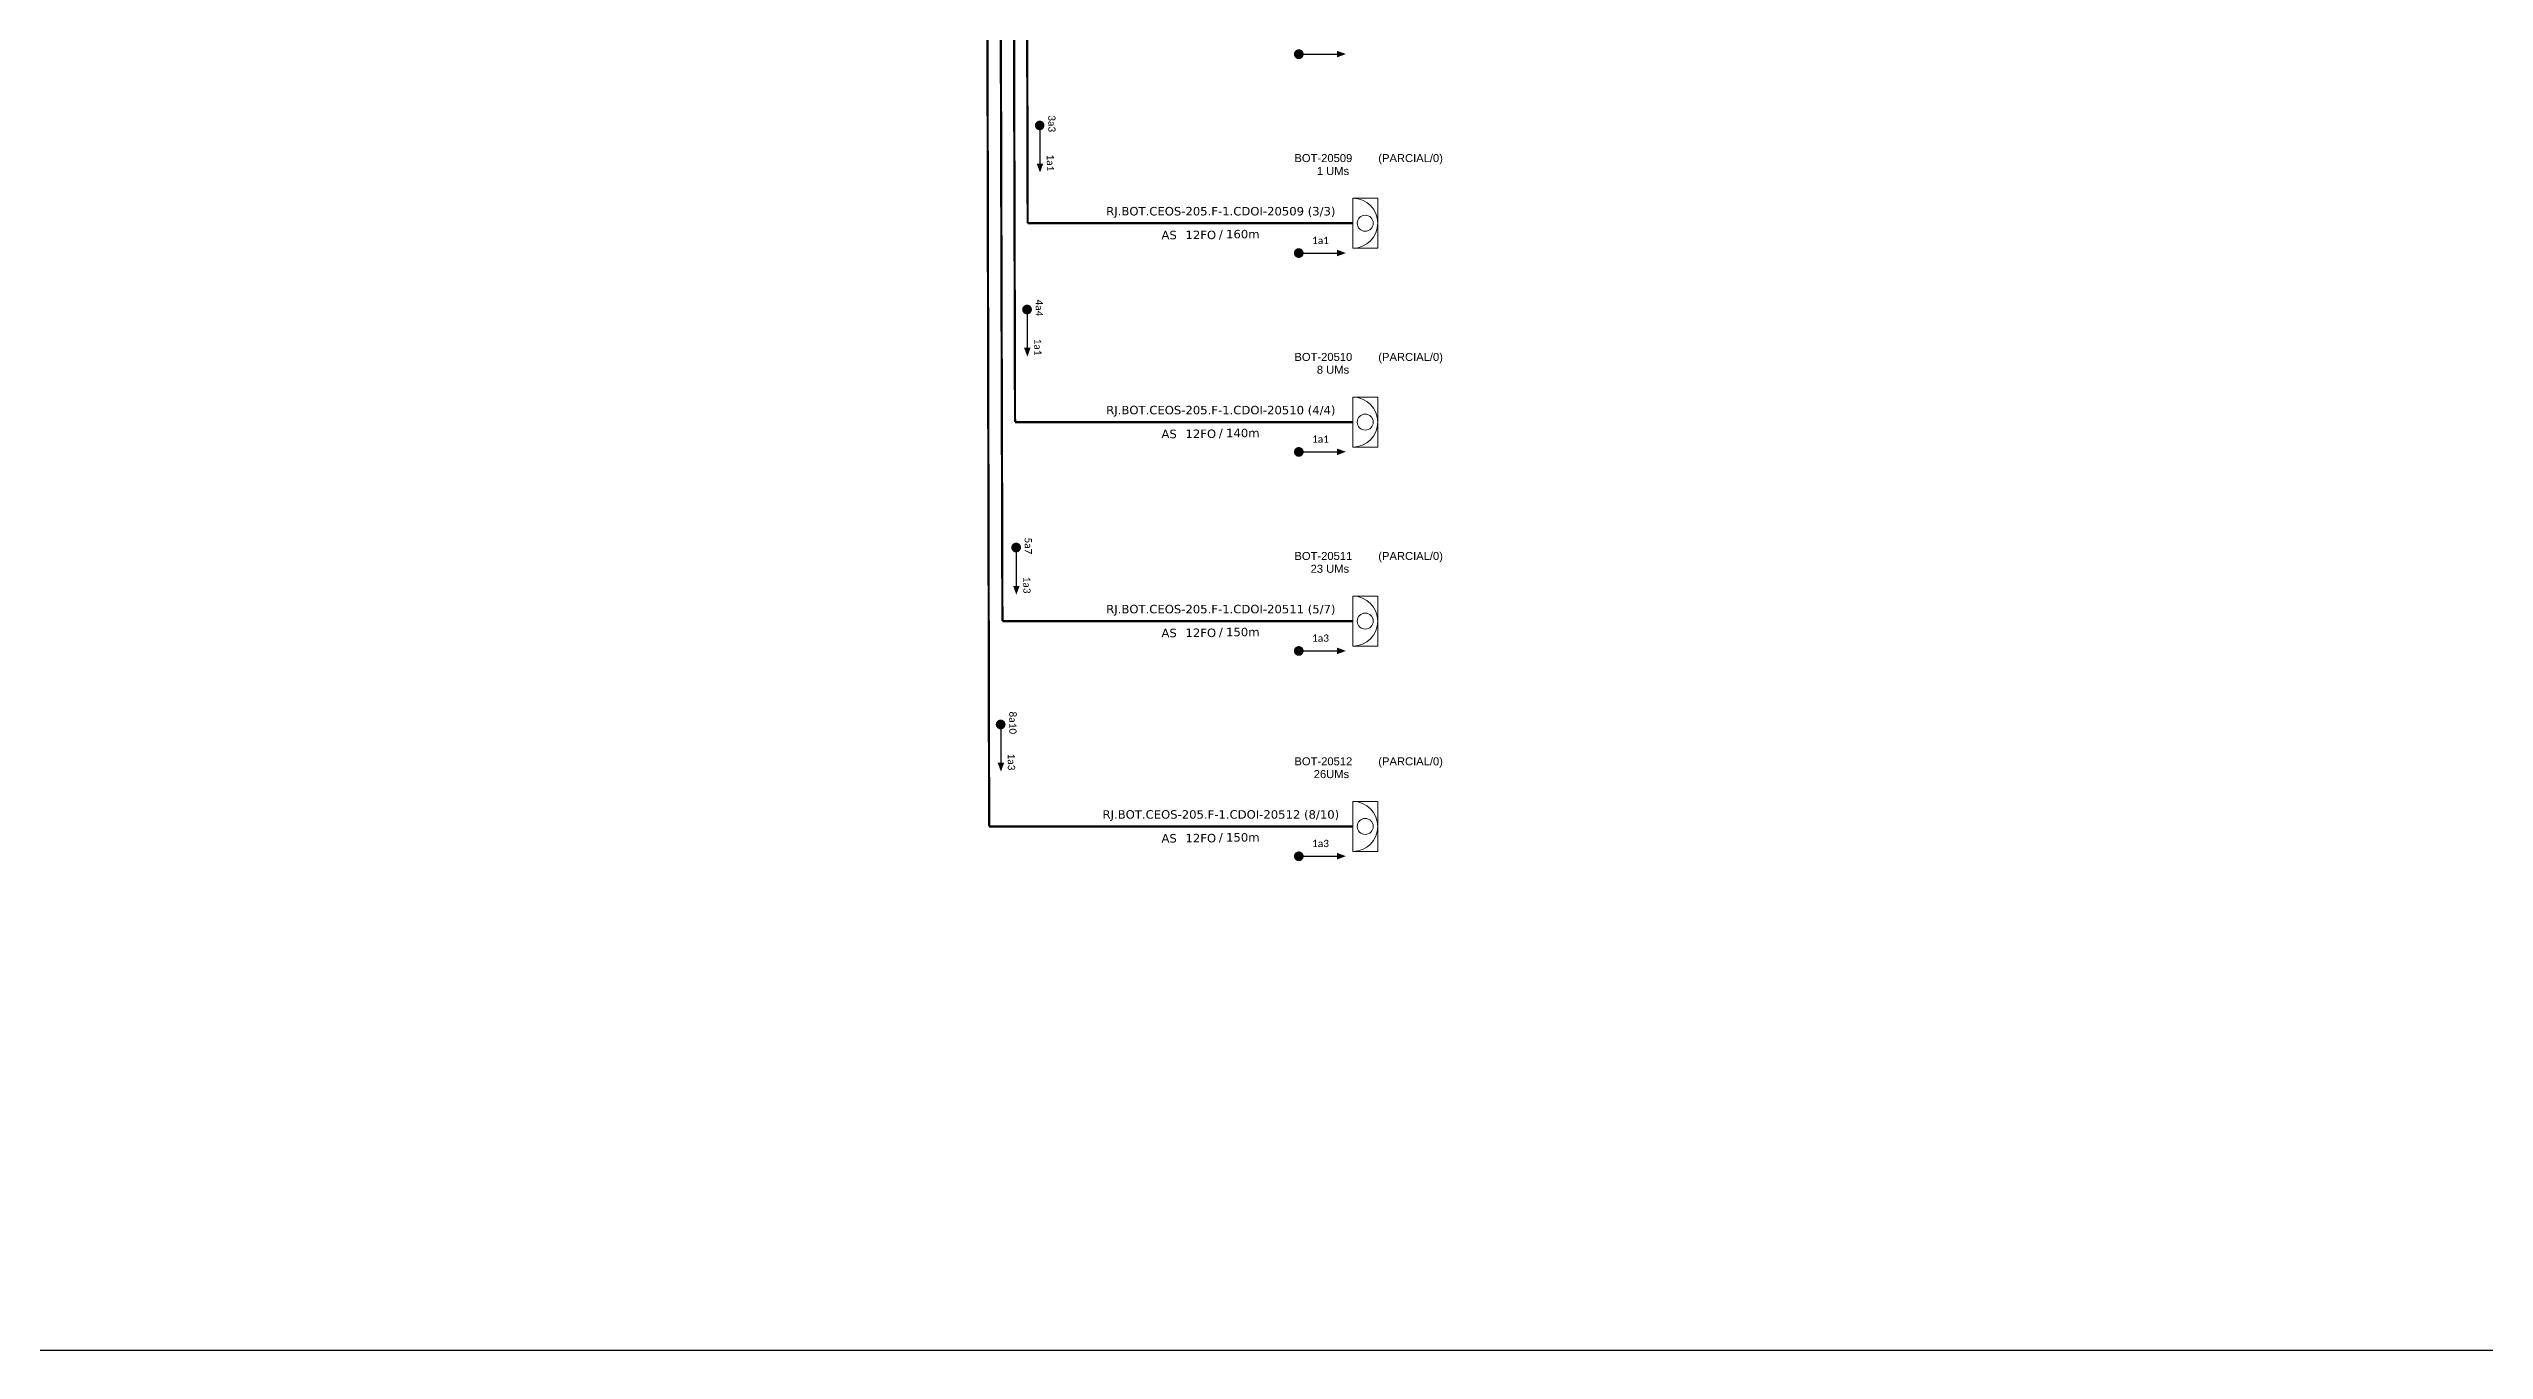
# Model space of a CAD drawing. Header units: metres. Extents: x -1.1 to 57.9, y 4.7 to 46.4.
# Drawn here: x 16.18 to 31.6, y 4.72 to 12.96 of the extents above; entities that cross this region are included whole.
import ezdxf
from ezdxf.enums import TextEntityAlignment as Align

# ---------------------------------------------------------------- set-up
doc = ezdxf.new("R2010")
doc.units = ezdxf.units.M
for name, color, linetype, lineweight in [("20.0-LEGENDA DOS CDO'S", 1, 'Continuous', 0), ('20.1-CDO_INTERIOR', 1, 'Continuous', 0), ('40.1-ETIQUETAS', 1, 'Continuous', 20)]:
    doc.layers.add(name, color=color, linetype=linetype, lineweight=lineweight)
doc.layers.add('CAP a instalar', color=1, linetype='Continuous')
doc.layers.add('SETA', color=7, linetype='Continuous')
doc.styles.add('ARIAL', font='arial.ttf')
doc.styles.add('siredit', font='verdana.ttf')
doc.styles.get("Standard").update_dxf_attribs({"font": 'arial.ttf'})
doc.linetypes.add('FENCELINE1', pattern='A,0.25,-0.1,[133,ltypeshp.shx,S=0.1,R=0,X=-0.1,Y=0],-0.1,1', length=1.45)

# ---------------------------------------------------------------- blocks, each defined once
blk = doc.blocks.new('ETIQUETA_RS5F')
at = {"layer": '40.1-ETIQUETAS', "color": 0, "style": 'siredit'}
blk.add_text('/', height=1.5, dxfattribs=at).set_placement((1.55, -1.95), align=Align.MIDDLE_RIGHT)
for tag, p in [('ETIQUETA_R_PRIMARIA', (1.18, 4.1)), ('ETIQUETA_R_SECUNDARIA', (1.18, 2.1)), ('F_ATIVAS/F_MORTAS', (1.11, -4.24))]:
    blk.add_attdef(tag, text='', height=1.5, dxfattribs=at).set_placement(p, align=Align.MIDDLE_CENTER)
for tag, p in [('TIPO_CABO', (-6.62, -2.12)), ('CAP_CABO', (0.37, -2.09))]:
    blk.add_attdef(tag, text='', height=1.5, dxfattribs=at).set_placement(p, align=Align.MIDDLE_RIGHT)
blk.add_attdef('METROS', text='', height=1.5, dxfattribs=at).set_placement((2.11, -1.95), align=Align.MIDDLE_LEFT)
for tag, p in [('FUSÃO_1', (0.82, -8.39)), ('FUSÃO_2', (0.82, -10.6)), ('FUSÃO_3', (0.82, -12.93)), ('FUSÃO_4', (0.82, -15.14)), ('FUSÃO_5', (0.82, -17.16))]:
    blk.add_attdef(tag, text='', height=1.5, dxfattribs=at).set_placement(p, align=Align.CENTER)
blk = doc.blocks.new('CDOI_INT')
at = {"layer": '20.1-CDO_INTERIOR', "color": 0, "lineweight": 18}
blk.add_lwpolyline([(4.25, -4.25), (4.25, 4.25), (0, 4.25), (0, -4.25)], close=True, dxfattribs=at)
blk.add_circle((2.12, 0), 1.36, dxfattribs=at)
blk.add_arc((0, 0), 4.25, 270, 90, dxfattribs=at)
at = {"layer": "20.0-LEGENDA DOS CDO'S", "color": 0, "style": 'ARIAL'}
for tag, p in [('CDO_N', (-0.08, 10.38)), ('SURVEY', (-0.08, 8.2)), ('SPLITER_1', (21.18, 10.38)), ('SPLITER_2', (21.19, 8.68)), ('SAP', (-0.08, 6.23)), ('1:XX', (5.94, -2.22)), ('UMS', (5.94, -4.24))]:
    blk.add_attdef(tag, p, '', height=1.36, dxfattribs=at)
blk.add_attdef('FIBRAS_UTILIZADAS', text='', height=1.36, dxfattribs=at).set_placement((15.34, 10.38), align=Align.CENTER)

msp = doc.modelspace()

# ---------------------------------------------------------------- linework, layer by layer
at = {"color": 7}
msp.add_lwpolyline([(-1.112, 4.719), (57.926, 4.719), (57.926, 46.417), (-1.112, 46.417)], close=True, dxfattribs=at)
at = {"const_width": 0.0306}
for points in [[(24.082, 12.924, 1), (24.113, 12.924, 1)], [(24.082, 12.924, 1), (24.113, 12.924, 1)], [(22.457, 12.488, 1), (22.457, 12.458, 1)], [(22.457, 12.488, 1), (22.457, 12.458, 1)], [(24.082, 11.665, 1), (24.113, 11.665, 1)], [(24.082, 11.665, 1), (24.113, 11.665, 1)], [(22.377, 11.323, 1), (22.377, 11.292, 1)], [(22.377, 11.323, 1), (22.377, 11.292, 1)], [(24.082, 10.406, 1), (24.113, 10.406, 1)], [(24.082, 10.406, 1), (24.113, 10.406, 1)], [(22.308, 9.816, 1), (22.308, 9.785, 1)], [(22.308, 9.816, 1), (22.308, 9.785, 1)], [(24.082, 9.146, 1), (24.113, 9.146, 1)], [(24.082, 9.146, 1), (24.113, 9.146, 1)], [(22.21, 8.696, 1), (22.21, 8.665, 1)], [(22.21, 8.696, 1), (22.21, 8.665, 1)], [(24.082, 7.846, 1), (24.113, 7.846, 1)]]:
    msp.add_lwpolyline(points, format="xyb", close=True, dxfattribs=at)
at = {"layer": 'CAP a instalar', "color": 8, "ltscale": 5.3, "const_width": 0.0143}
for points in [[(22.12, 16.017), (22.137, 8.035)], [(22.203, 16.018), (22.221, 9.335)], [(22.287, 16.018), (22.301, 10.595)], [(22.37, 16.018), (22.381, 11.854)], [(22.381, 11.854), (24.439, 11.854)], [(22.301, 10.595), (24.439, 10.595)], [(22.221, 9.335), (24.439, 9.335)], [(22.137, 8.035), (24.439, 8.035)]]:
    msp.add_lwpolyline(points, dxfattribs=at)
at = {"layer": 'SETA'}
for points in [[(24.097, 12.924), (24.361, 12.924)], [(24.097, 12.924), (24.361, 12.924)], [(22.457, 12.473), (22.458, 12.21)], [(22.457, 12.473), (22.458, 12.21)], [(24.097, 11.665), (24.361, 11.665)], [(24.097, 11.665), (24.361, 11.665)], [(22.377, 11.307), (22.378, 11.044)], [(22.377, 11.307), (22.378, 11.044)], [(24.097, 10.406), (24.361, 10.406)], [(24.097, 10.406), (24.361, 10.406)], [(22.308, 9.8), (22.309, 9.537)], [(22.308, 9.8), (22.309, 9.537)], [(24.097, 9.146), (24.361, 9.146)], [(24.097, 9.146), (24.361, 9.146)], [(22.21, 8.68), (22.211, 8.417)], [(22.21, 8.68), (22.211, 8.417)], [(24.097, 7.846), (24.361, 7.846)]]:
    msp.add_lwpolyline(points, dxfattribs=at)
for points in [[(24.34, 12.945), (24.396, 12.925), (24.34, 12.904)], [(24.34, 12.945), (24.396, 12.925), (24.34, 12.904)], [(22.479, 12.231), (22.459, 12.175), (22.438, 12.231)], [(22.479, 12.231), (22.459, 12.175), (22.438, 12.231)], [(24.34, 11.686), (24.396, 11.665), (24.34, 11.645)], [(24.34, 11.686), (24.396, 11.665), (24.34, 11.645)], [(22.399, 11.065), (22.379, 11.009), (22.358, 11.065)], [(22.399, 11.065), (22.379, 11.009), (22.358, 11.065)], [(24.34, 10.427), (24.396, 10.407), (24.34, 10.386)], [(24.34, 10.427), (24.396, 10.407), (24.34, 10.386)], [(22.33, 9.558), (22.309, 9.502), (22.289, 9.558)], [(22.33, 9.558), (22.309, 9.502), (22.289, 9.558)], [(24.34, 9.167), (24.396, 9.146), (24.34, 9.126)], [(24.34, 9.167), (24.396, 9.146), (24.34, 9.126)], [(22.232, 8.438), (22.212, 8.382), (22.191, 8.438)], [(22.232, 8.438), (22.212, 8.382), (22.191, 8.438)], [(24.34, 7.867), (24.396, 7.847), (24.34, 7.826)]]:
    msp.add_solid(points, dxfattribs=at)

# ---------------------------------------------------------------- block references
at = {"layer": 'CAP a instalar', "color": 8, "linetype": 'FENCELINE1', "ltscale": 5.3}
ref = msp.add_blockref('CDOI_INT', (24.439, 11.854), dxfattribs=dict(at, xscale=0.03724497823049912, yscale=0.03724497823049912, zscale=0.03724497823049912))
ref.add_attrib('CDO_N', 'BOT-20509', dxfattribs={"layer": "20.0-LEGENDA DOS CDO'S", "color": 0, "height": 0.0507, "style": 'ARIAL'}).set_placement((24.436, 12.241), align=Align.RIGHT)
ref.add_attrib('FIBRAS_UTILIZADAS', '(PARCIAL/0)', dxfattribs={"layer": "20.0-LEGENDA DOS CDO'S", "color": 0, "height": 0.05066, "style": 'ARIAL'}).set_placement((25.01, 12.241), align=Align.RIGHT)
ref.add_attrib('SURVEY', '1 UMs ', dxfattribs={"layer": "20.0-LEGENDA DOS CDO'S", "color": 0, "height": 0.0507, "style": 'ARIAL'}).set_placement((24.436, 12.159), align=Align.RIGHT)
ref = msp.add_blockref('ETIQUETA_RS5F', (23.561, 11.854), dxfattribs=dict(at, xscale=0.03574293323064537, yscale=0.03574293323064537, zscale=0.03574293323064537))
ref.add_attrib('ETIQUETA_R_SECUNDARIA', 'RJ.BOT.CEOS-205.F-1.CDOI-20509 (3/3)', dxfattribs={"layer": '40.1-ETIQUETAS', "color": 0, "height": 0.05361, "style": 'siredit'}).set_placement((23.604, 11.93), align=Align.MIDDLE_CENTER)
ref.add_attrib('TIPO_CABO', 'AS', dxfattribs={"layer": '40.1-ETIQUETAS', "color": 0, "height": 0.0536, "style": 'siredit'}).set_placement((23.325, 11.779), align=Align.MIDDLE_RIGHT)
ref.add_attrib('CAP_CABO', '12FO', dxfattribs={"layer": '40.1-ETIQUETAS', "color": 0, "height": 0.0536, "style": 'siredit'}).set_placement((23.574, 11.78), align=Align.MIDDLE_RIGHT)
ref.add_attrib('METROS', '160m ', dxfattribs={"layer": '40.1-ETIQUETAS', "color": 0, "height": 0.0536, "style": 'siredit'}).set_placement((23.637, 11.785), align=Align.MIDDLE_LEFT)
ref = msp.add_blockref('CDOI_INT', (24.439, 10.595), dxfattribs=dict(at, xscale=0.03724497823049912, yscale=0.03724497823049912, zscale=0.03724497823049912))
ref.add_attrib('CDO_N', 'BOT-20510', dxfattribs={"layer": "20.0-LEGENDA DOS CDO'S", "color": 0, "height": 0.0507, "style": 'ARIAL'}).set_placement((24.436, 10.982), align=Align.RIGHT)
ref.add_attrib('FIBRAS_UTILIZADAS', '(PARCIAL/0)', dxfattribs={"layer": "20.0-LEGENDA DOS CDO'S", "color": 0, "height": 0.05066, "style": 'ARIAL'}).set_placement((25.01, 10.982), align=Align.RIGHT)
ref.add_attrib('SURVEY', '8 UMs ', dxfattribs={"layer": "20.0-LEGENDA DOS CDO'S", "color": 0, "height": 0.0507, "style": 'ARIAL'}).set_placement((24.436, 10.901), align=Align.RIGHT)
ref = msp.add_blockref('ETIQUETA_RS5F', (23.561, 10.596), dxfattribs=dict(at, xscale=0.03574293323064537, yscale=0.03574293323064537, zscale=0.03574293323064537))
ref.add_attrib('ETIQUETA_R_SECUNDARIA', 'RJ.BOT.CEOS-205.F-1.CDOI-20510 (4/4)', dxfattribs={"layer": '40.1-ETIQUETAS', "color": 0, "height": 0.05361, "style": 'siredit'}).set_placement((23.604, 10.671), align=Align.MIDDLE_CENTER)
ref.add_attrib('TIPO_CABO', 'AS', dxfattribs={"layer": '40.1-ETIQUETAS', "color": 0, "height": 0.0536, "style": 'siredit'}).set_placement((23.325, 10.52), align=Align.MIDDLE_RIGHT)
ref.add_attrib('CAP_CABO', '12FO', dxfattribs={"layer": '40.1-ETIQUETAS', "color": 0, "height": 0.0536, "style": 'siredit'}).set_placement((23.574, 10.521), align=Align.MIDDLE_RIGHT)
ref.add_attrib('METROS', '140m ', dxfattribs={"layer": '40.1-ETIQUETAS', "color": 0, "height": 0.0536, "style": 'siredit'}).set_placement((23.637, 10.526), align=Align.MIDDLE_LEFT)
ref = msp.add_blockref('CDOI_INT', (24.439, 9.335), dxfattribs=dict(at, xscale=0.03724497823049912, yscale=0.03724497823049912, zscale=0.03724497823049912))
ref.add_attrib('CDO_N', 'BOT-20511', dxfattribs={"layer": "20.0-LEGENDA DOS CDO'S", "color": 0, "height": 0.0507, "style": 'ARIAL'}).set_placement((24.436, 9.722), align=Align.RIGHT)
ref.add_attrib('FIBRAS_UTILIZADAS', '(PARCIAL/0)', dxfattribs={"layer": "20.0-LEGENDA DOS CDO'S", "color": 0, "height": 0.05066, "style": 'ARIAL'}).set_placement((25.01, 9.722), align=Align.RIGHT)
ref.add_attrib('SURVEY', '23 UMs ', dxfattribs={"layer": "20.0-LEGENDA DOS CDO'S", "color": 0, "height": 0.0507, "style": 'ARIAL'}).set_placement((24.436, 9.641), align=Align.RIGHT)
ref = msp.add_blockref('ETIQUETA_RS5F', (23.561, 9.336), dxfattribs=dict(at, xscale=0.03574293323064537, yscale=0.03574293323064537, zscale=0.03574293323064537))
ref.add_attrib('ETIQUETA_R_SECUNDARIA', 'RJ.BOT.CEOS-205.F-1.CDOI-20511 (5/7)', dxfattribs={"layer": '40.1-ETIQUETAS', "color": 0, "height": 0.05361, "style": 'siredit'}).set_placement((23.604, 9.411), align=Align.MIDDLE_CENTER)
ref.add_attrib('TIPO_CABO', 'AS', dxfattribs={"layer": '40.1-ETIQUETAS', "color": 0, "height": 0.0536, "style": 'siredit'}).set_placement((23.325, 9.26), align=Align.MIDDLE_RIGHT)
ref.add_attrib('CAP_CABO', '12FO', dxfattribs={"layer": '40.1-ETIQUETAS', "color": 0, "height": 0.0536, "style": 'siredit'}).set_placement((23.574, 9.261), align=Align.MIDDLE_RIGHT)
ref.add_attrib('METROS', '150m ', dxfattribs={"layer": '40.1-ETIQUETAS', "color": 0, "height": 0.0536, "style": 'siredit'}).set_placement((23.637, 9.266), align=Align.MIDDLE_LEFT)
ref = msp.add_blockref('CDOI_INT', (24.439, 8.035), dxfattribs=dict(at, xscale=0.03724497823049912, yscale=0.03724497823049912, zscale=0.03724497823049912))
ref.add_attrib('CDO_N', 'BOT-20512', dxfattribs={"layer": "20.0-LEGENDA DOS CDO'S", "color": 0, "height": 0.0507, "style": 'ARIAL'}).set_placement((24.436, 8.422), align=Align.RIGHT)
ref.add_attrib('FIBRAS_UTILIZADAS', '(PARCIAL/0)', dxfattribs={"layer": "20.0-LEGENDA DOS CDO'S", "color": 0, "height": 0.05066, "style": 'ARIAL'}).set_placement((25.01, 8.422), align=Align.RIGHT)
ref.add_attrib('SURVEY', '26UMs ', dxfattribs={"layer": "20.0-LEGENDA DOS CDO'S", "color": 0, "height": 0.0507, "style": 'ARIAL'}).set_placement((24.436, 8.341), align=Align.RIGHT)
ref = msp.add_blockref('ETIQUETA_RS5F', (23.561, 8.036), dxfattribs=dict(at, xscale=0.03574293323064537, yscale=0.03574293323064537, zscale=0.03574293323064537))
ref.add_attrib('ETIQUETA_R_SECUNDARIA', 'RJ.BOT.CEOS-205.F-1.CDOI-20512 (8/10)', dxfattribs={"layer": '40.1-ETIQUETAS', "color": 0, "height": 0.05361, "style": 'siredit'}).set_placement((23.604, 8.111), align=Align.MIDDLE_CENTER)
ref.add_attrib('TIPO_CABO', 'AS', dxfattribs={"layer": '40.1-ETIQUETAS', "color": 0, "height": 0.0536, "style": 'siredit'}).set_placement((23.325, 7.96), align=Align.MIDDLE_RIGHT)
ref.add_attrib('CAP_CABO', '12FO', dxfattribs={"layer": '40.1-ETIQUETAS', "color": 0, "height": 0.0536, "style": 'siredit'}).set_placement((23.574, 7.961), align=Align.MIDDLE_RIGHT)
ref.add_attrib('METROS', '150m ', dxfattribs={"layer": '40.1-ETIQUETAS', "color": 0, "height": 0.0536, "style": 'siredit'}).set_placement((23.637, 7.966), align=Align.MIDDLE_LEFT)

# ---------------------------------------------------------------- texts
at = {"char_height": 0.04597, "width": 0.77709, "attachment_point": 5, "rotation": 270.2466}
for s, insert in [('{\\fCalibri|b0|i0|c0|p34;\\C7;3a3}', (22.534, 12.484)), ('{\\fCalibri|b0|i0|c0|p34;\\C7;1a1}', (22.525, 12.236)), ('{\\fCalibri|b0|i0|c0|p34;\\C7;4a4}', (22.454, 11.318)), ('{\\fCalibri|b0|i0|c0|p34;\\C7;1a1}', (22.445, 11.07)), ('{\\fCalibri|b0|i0|c0|p34;\\C7;5a7}', (22.385, 9.811)), ('{\\fCalibri|b0|i0|c0|p34;\\C7;1a3}', (22.376, 9.563)), ('{\\fCalibri|b0|i0|c0|p34;\\C7;8a10}', (22.287, 8.691)), ('{\\fCalibri|b0|i0|c0|p34;\\C7;1a3}', (22.278, 8.443))]:
    msp.add_mtext(s, dxfattribs=dict(at, insert=insert))
at = {"char_height": 0.04597, "width": 0.77709, "attachment_point": 5}
for s, insert in [('{\\fCalibri|b0|i0|c0|p34;\\C7;1a1}', (24.235, 11.745)), ('{\\fCalibri|b0|i0|c0|p34;\\C7;1a1}', (24.235, 10.487)), ('{\\fCalibri|b0|i0|c0|p34;\\C7;1a3}', (24.235, 9.227)), ('{\\fCalibri|b0|i0|c0|p34;\\C7;1a3}', (24.235, 7.927))]:
    msp.add_mtext(s, dxfattribs=dict(at, insert=insert))

doc.saveas('drawing.dxf')
